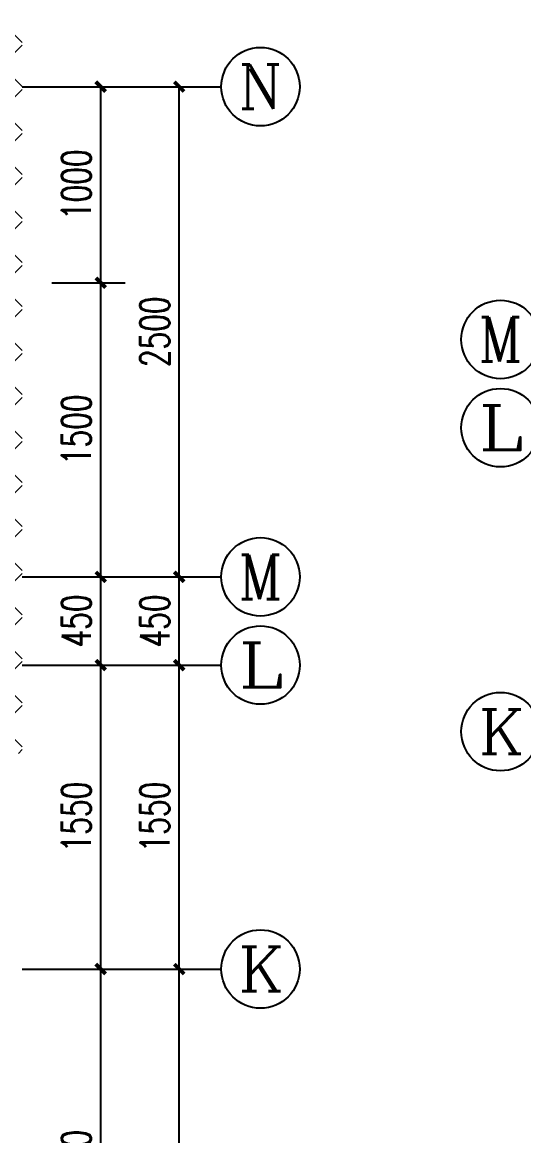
# Model space of a CAD drawing. Extents: x 393367 to 3005760, y 4998 to 826018.
# Drawn here: x 2814388 to 2816945, y 578030 to 583709 of the extents above; entities that cross this region are included whole.
import ezdxf
from ezdxf.enums import TextEntityAlignment as Align

# ---------------------------------------------------------------- set-up
doc = ezdxf.new("R2010")
doc.units = 0
doc.header["$LTSCALE"] = 1000
doc.layers.get('0').update_dxf_attribs({"linetype": 'CONTINUOUS'})
doc.layers.get('Defpoints').update_dxf_attribs({"linetype": 'CONTINUOUS'})
for name, color, linetype in [('AXIS', 3, 'CONTINUOUS'), ('AXIS_TEXT', 7, 'CONTINUOUS'), ('PUB_DIM', 3, 'CONTINUOUS'), ('尺寸标注', 86, 'CONTINUOUS')]:
    doc.layers.add(name, color=color, linetype=linetype)
doc.layers.add('填充', color=251, linetype='CONTINUOUS', lineweight=5)
doc.styles.add('_TCH_AXIS', font='COMPLEX', dxfattribs={"bigfont": 'GBCBIG'})
doc.styles.add('_TCH_DIM_T3', font='SIMPLEX', dxfattribs={"width": 0.705882, "bigfont": 'GBCBIG'})
doc.styles.add('COMPLEX', font='COMPLEX')
doc.dimstyles.new('_TCH_ARCH&&50', dxfattribs={"dimtxt": 148.75, "dimasz": 50, "dimexe": 125, "dimexo": 150, "dimgap": 50, "dimtad": 1, "dimdec": 0, "dimzin": 0, "dimdsep": 46, "dimtxsty": '_TCH_DIM_T3', "dimblk": 'ARCHTICK', "dimcen": 0.09, "dimclrt": 4, "dimazin": 2, "dimtfac": 1, "dimtdec": 0, "dimtix": 1, "dimtmove": 2, "dimatfit": 3, "dimfxl": 1, "dimtolj": 1, "dimtzin": 0, "dimarcsym": 0})

# ---------------------------------------------------------------- blocks, each defined once
blk = doc.blocks.new('A$C1B767261')
at = {"layer": '填充'}
h = blk.add_hatch(dxfattribs=at)
h.set_pattern_fill('ANSI37', color=196, scale=100, style=0)
h.set_pattern_definition([(45, (-464295.8, -101370.73), (-112.2532, 112.2532), []), (135, (-464295.8, -101370.73), (-112.2532, -112.2532), [])])
h.paths.add_polyline_path([(1649.8, 7500), (7999.8, 7500), (7999.8, 12800), (-4550.2, 12800), (-4550.2, 8500), (-2950.4, 8500), (-2950.4, 10000), (49.7, 10000), (49.6, 5300.1), (150, 5299.9), (150, 2099.9), (0, 2100.1), (0, 0), (-2900.2, 0), (-2900.2, 600), (-4550.2, 600), (-4550.2, -700), (1649.8, -700)])
blk = doc.blocks.new('_axiso')
blk.add_circle((0, 0), 0.5)
at = {"layer": 'AXIS_TEXT', "style": 'COMPLEX', "width": 1.041667}
blk.add_attdef('A', text='', height=0.56, dxfattribs=at).set_placement((-0.25, -0.28), (0.25, -0.28), align=Align.FIT)
blk = doc.blocks.new('_ArchTick')
at = {"color": 0, "linetype": 'ByBlock', "const_width": 0.4}
blk.add_lwpolyline([(-0.5, -0.5), (0.5, 0.5)], dxfattribs=at)
blk = doc.blocks.new('*D2084')
at = {"layer": 'Defpoints', "color": 0, "transparency": 16777216}
for p in [(2814388.4, 578880.1), (2814788.4, 578880.1), (2814388.4, 576880.1)]:
    blk.add_point(p, dxfattribs=at)
at = {"layer": '尺寸标注', "color": 0, "lineweight": -2, "transparency": 16777216}
for p, q in [((2814538.4, 578880.1), (2814913.4, 578880.1)), ((2814788.4, 576880.1), (2814788.4, 578880.1)), ((2814538.4, 576880.1), (2814913.4, 576880.1))]:
    blk.add_line(p, q, dxfattribs=at)
at = {"layer": '尺寸标注', "color": 0, "lineweight": -2, "transparency": 16777216, "xscale": 50, "yscale": 50, "zscale": 50}
for p, rotation in [((2814788.4, 578880.1), 90), ((2814788.4, 576880.1), 270)]:
    blk.add_blockref('_ArchTick', p, dxfattribs=dict(at, rotation=rotation))
at = {"layer": '尺寸标注', "color": 4, "transparency": 16777216, "insert": (2814664, 577880.1), "char_height": 148.75, "attachment_point": 5, "rotation": 90, "style": '_TCH_DIM_T3'}
blk.add_mtext('\\A1;2000', dxfattribs=at)
blk = doc.blocks.new('*D2085')
at = {"layer": 'Defpoints', "color": 0, "transparency": 16777216}
for p in [(2814388.4, 580430.1), (2814788.4, 580430.1), (2814388.4, 578880.1)]:
    blk.add_point(p, dxfattribs=at)
at = {"layer": '尺寸标注', "color": 0, "lineweight": -2, "transparency": 16777216}
for p, q in [((2814538.4, 580430.1), (2814913.4, 580430.1)), ((2814788.4, 578880.1), (2814788.4, 580430.1)), ((2814538.4, 578880.1), (2814913.4, 578880.1))]:
    blk.add_line(p, q, dxfattribs=at)
at = {"layer": '尺寸标注', "color": 0, "lineweight": -2, "transparency": 16777216, "xscale": 50, "yscale": 50, "zscale": 50}
for p, rotation in [((2814788.4, 580430.1), 90), ((2814788.4, 578880.1), 270)]:
    blk.add_blockref('_ArchTick', p, dxfattribs=dict(at, rotation=rotation))
at = {"layer": '尺寸标注', "color": 4, "transparency": 16777216, "insert": (2814664, 579655.1), "char_height": 148.75, "attachment_point": 5, "rotation": 90, "style": '_TCH_DIM_T3'}
blk.add_mtext('\\A1;1550', dxfattribs=at)
blk = doc.blocks.new('*D2086')
at = {"layer": 'Defpoints', "color": 0, "transparency": 16777216}
for p in [(2814388.4, 580880.1), (2814788.4, 580880.1), (2814388.4, 580430.1)]:
    blk.add_point(p, dxfattribs=at)
at = {"layer": '尺寸标注', "color": 0, "lineweight": -2, "transparency": 16777216}
for p, q in [((2814538.4, 580880.1), (2814913.4, 580880.1)), ((2814788.4, 580430.1), (2814788.4, 580880.1)), ((2814538.4, 580430.1), (2814913.4, 580430.1))]:
    blk.add_line(p, q, dxfattribs=at)
at = {"layer": '尺寸标注', "color": 0, "lineweight": -2, "transparency": 16777216, "xscale": 50, "yscale": 50, "zscale": 50}
for p, rotation in [((2814788.4, 580880.1), 90), ((2814788.4, 580430.1), 270)]:
    blk.add_blockref('_ArchTick', p, dxfattribs=dict(at, rotation=rotation))
at = {"layer": '尺寸标注', "color": 4, "transparency": 16777216, "insert": (2814664, 580655.1), "char_height": 148.75, "attachment_point": 5, "rotation": 90, "style": '_TCH_DIM_T3'}
blk.add_mtext('\\A1;450', dxfattribs=at)
blk = doc.blocks.new('*D2087')
at = {"layer": 'Defpoints', "color": 0, "transparency": 16777216}
for p in [(2814388.4, 582380.1), (2814788.4, 582380.1), (2814388.4, 580880.1)]:
    blk.add_point(p, dxfattribs=at)
at = {"layer": '尺寸标注', "color": 0, "lineweight": -2, "transparency": 16777216}
for p, q in [((2814538.4, 582380.1), (2814913.4, 582380.1)), ((2814788.4, 580880.1), (2814788.4, 582380.1)), ((2814538.4, 580880.1), (2814913.4, 580880.1))]:
    blk.add_line(p, q, dxfattribs=at)
at = {"layer": '尺寸标注', "color": 0, "lineweight": -2, "transparency": 16777216, "xscale": 50, "yscale": 50, "zscale": 50}
for p, rotation in [((2814788.4, 582380.1), 90), ((2814788.4, 580880.1), 270)]:
    blk.add_blockref('_ArchTick', p, dxfattribs=dict(at, rotation=rotation))
at = {"layer": '尺寸标注', "color": 4, "transparency": 16777216, "insert": (2814664, 581630.1), "char_height": 148.75, "attachment_point": 5, "rotation": 90, "style": '_TCH_DIM_T3'}
blk.add_mtext('\\A1;1500', dxfattribs=at)
blk = doc.blocks.new('*D2088')
at = {"layer": 'Defpoints', "color": 0, "transparency": 16777216}
for p in [(2814388.4, 583380.1), (2814788.4, 583380.1), (2814388.4, 582380.1)]:
    blk.add_point(p, dxfattribs=at)
at = {"layer": '尺寸标注', "color": 0, "lineweight": -2, "transparency": 16777216}
for p, q in [((2814538.4, 583380.1), (2814913.4, 583380.1)), ((2814788.4, 582380.1), (2814788.4, 583380.1)), ((2814538.4, 582380.1), (2814913.4, 582380.1))]:
    blk.add_line(p, q, dxfattribs=at)
at = {"layer": '尺寸标注', "color": 0, "lineweight": -2, "transparency": 16777216, "xscale": 50, "yscale": 50, "zscale": 50}
for p, rotation in [((2814788.4, 583380.1), 90), ((2814788.4, 582380.1), 270)]:
    blk.add_blockref('_ArchTick', p, dxfattribs=dict(at, rotation=rotation))
at = {"layer": '尺寸标注', "color": 4, "transparency": 16777216, "insert": (2814664, 582880.1), "char_height": 148.75, "attachment_point": 5, "rotation": 90, "style": '_TCH_DIM_T3'}
blk.add_mtext('\\A1;1000', dxfattribs=at)
blk = doc.blocks.new('*D2091')
at = {"layer": 'Defpoints', "color": 0, "transparency": 16777216}
for p in [(2814388.4, 578880.1), (2815188.4, 578880.1), (2814388.4, 576280.1)]:
    blk.add_point(p, dxfattribs=at)
at = {"layer": 'PUB_DIM', "color": 0, "lineweight": -2, "transparency": 16777216}
for p, q in [((2814538.4, 578880.1), (2815313.4, 578880.1)), ((2815188.4, 576280.1), (2815188.4, 578880.1)), ((2814538.4, 576280.1), (2815313.4, 576280.1))]:
    blk.add_line(p, q, dxfattribs=at)
at = {"layer": 'PUB_DIM', "color": 0, "lineweight": -2, "transparency": 16777216, "xscale": 50, "yscale": 50, "zscale": 50}
for p, rotation in [((2815188.4, 578880.1), 90), ((2815188.4, 576280.1), 270)]:
    blk.add_blockref('_ArchTick', p, dxfattribs=dict(at, rotation=rotation))
at = {"layer": 'PUB_DIM', "color": 4, "transparency": 16777216, "insert": (2815064, 577580.1), "char_height": 148.75, "attachment_point": 5, "rotation": 90, "style": '_TCH_DIM_T3'}
blk.add_mtext('\\A1;2600', dxfattribs=at)
blk = doc.blocks.new('*D2092')
at = {"layer": 'Defpoints', "color": 0, "transparency": 16777216}
for p in [(2814388.4, 580430.1), (2815188.4, 580430.1), (2814388.4, 578880.1)]:
    blk.add_point(p, dxfattribs=at)
at = {"layer": 'PUB_DIM', "color": 0, "lineweight": -2, "transparency": 16777216}
for p, q in [((2814538.4, 580430.1), (2815313.4, 580430.1)), ((2815188.4, 578880.1), (2815188.4, 580430.1)), ((2814538.4, 578880.1), (2815313.4, 578880.1))]:
    blk.add_line(p, q, dxfattribs=at)
at = {"layer": 'PUB_DIM', "color": 0, "lineweight": -2, "transparency": 16777216, "xscale": 50, "yscale": 50, "zscale": 50}
for p, rotation in [((2815188.4, 580430.1), 90), ((2815188.4, 578880.1), 270)]:
    blk.add_blockref('_ArchTick', p, dxfattribs=dict(at, rotation=rotation))
at = {"layer": 'PUB_DIM', "color": 4, "transparency": 16777216, "insert": (2815064, 579655.1), "char_height": 148.75, "attachment_point": 5, "rotation": 90, "style": '_TCH_DIM_T3'}
blk.add_mtext('\\A1;1550', dxfattribs=at)
blk = doc.blocks.new('*D2093')
at = {"layer": 'Defpoints', "color": 0, "transparency": 16777216}
for p in [(2814388.4, 580880.1), (2815188.4, 580880.1), (2814388.4, 580430.1)]:
    blk.add_point(p, dxfattribs=at)
at = {"layer": 'PUB_DIM', "color": 0, "lineweight": -2, "transparency": 16777216}
for p, q in [((2814538.4, 580880.1), (2815313.4, 580880.1)), ((2815188.4, 580430.1), (2815188.4, 580880.1)), ((2814538.4, 580430.1), (2815313.4, 580430.1))]:
    blk.add_line(p, q, dxfattribs=at)
at = {"layer": 'PUB_DIM', "color": 0, "lineweight": -2, "transparency": 16777216, "xscale": 50, "yscale": 50, "zscale": 50}
for p, rotation in [((2815188.4, 580880.1), 90), ((2815188.4, 580430.1), 270)]:
    blk.add_blockref('_ArchTick', p, dxfattribs=dict(at, rotation=rotation))
at = {"layer": 'PUB_DIM', "color": 4, "transparency": 16777216, "insert": (2815064, 580655.1), "char_height": 148.75, "attachment_point": 5, "rotation": 90, "style": '_TCH_DIM_T3'}
blk.add_mtext('\\A1;450', dxfattribs=at)
blk = doc.blocks.new('*D2094')
at = {"layer": 'Defpoints', "color": 0, "transparency": 16777216}
for p in [(2814388.4, 583380.1), (2815188.4, 583380.1), (2814388.4, 580880.1)]:
    blk.add_point(p, dxfattribs=at)
at = {"layer": 'PUB_DIM', "color": 0, "lineweight": -2, "transparency": 16777216}
for p, q in [((2814538.4, 583380.1), (2815313.4, 583380.1)), ((2815188.4, 580880.1), (2815188.4, 583380.1)), ((2814538.4, 580880.1), (2815313.4, 580880.1))]:
    blk.add_line(p, q, dxfattribs=at)
at = {"layer": 'PUB_DIM', "color": 0, "lineweight": -2, "transparency": 16777216, "xscale": 50, "yscale": 50, "zscale": 50}
for p, rotation in [((2815188.4, 583380.1), 90), ((2815188.4, 580880.1), 270)]:
    blk.add_blockref('_ArchTick', p, dxfattribs=dict(at, rotation=rotation))
at = {"layer": 'PUB_DIM', "color": 4, "transparency": 16777216, "insert": (2815064, 582130.1), "char_height": 148.75, "attachment_point": 5, "rotation": 90, "style": '_TCH_DIM_T3'}
blk.add_mtext('\\A1;2500', dxfattribs=at)

msp = doc.modelspace()

# ---------------------------------------------------------------- linework, layer by layer
at = {"layer": 'AXIS'}
for p, q in [((2814388.36626, 583380.09754), (2815402.97384, 583380.09754)), ((2814388.36626, 580880.09855), (2815402.97384, 580880.09855)), ((2814388.36626, 580430.09855), (2815402.97384, 580430.09855)), ((2814388.36626, 578880.09855), (2815402.97384, 578880.09855))]:
    msp.add_line(p, q, dxfattribs=at)

# ---------------------------------------------------------------- block references
msp.add_blockref('A$C1B767261', (2806388.51972, 572480.0934))
ref = msp.add_blockref('_axiso', (2815602.97384, 583380.09754), dxfattribs=dict(at, xscale=400, yscale=400, zscale=400))
ref.add_attrib('A', 'N', dxfattribs={"layer": 'AXIS_TEXT', "height": 226.27417, "style": '_TCH_AXIS', "width": 1.105263}).set_placement((2815489.83676, 583266.96046), (2815716.11093, 583266.96046), align=Align.FIT)
ref = msp.add_blockref('_axiso', (2816826.8311, 582090.89228), dxfattribs=dict(at, xscale=400, yscale=400, zscale=400))
ref.add_attrib('A', 'M', dxfattribs={"layer": 'AXIS_TEXT', "height": 226.27417, "style": '_TCH_AXIS'}).set_placement((2816713.69402, 581977.75519), (2816939.96819, 581977.75519), align=Align.FIT)
ref = msp.add_blockref('_axiso', (2816826.8311, 581640.89228), dxfattribs=dict(at, xscale=400, yscale=400, zscale=400))
ref.add_attrib('A', 'L', dxfattribs={"layer": 'AXIS_TEXT', "height": 226.27417, "style": '_TCH_AXIS', "width": 1.4}).set_placement((2816713.69402, 581527.75519), (2816939.96819, 581527.75519), align=Align.FIT)
ref = msp.add_blockref('_axiso', (2815602.97384, 580880.09855), dxfattribs=dict(at, xscale=400, yscale=400, zscale=400))
ref.add_attrib('A', 'M', dxfattribs={"layer": 'AXIS_TEXT', "height": 226.27417, "style": '_TCH_AXIS'}).set_placement((2815489.83676, 580766.96146), (2815716.11093, 580766.96146), align=Align.FIT)
ref = msp.add_blockref('_axiso', (2815602.97384, 580430.09855), dxfattribs=dict(at, xscale=400, yscale=400, zscale=400))
ref.add_attrib('A', 'L', dxfattribs={"layer": 'AXIS_TEXT', "height": 226.27417, "style": '_TCH_AXIS', "width": 1.4}).set_placement((2815489.83676, 580316.96146), (2815716.11093, 580316.96146), align=Align.FIT)
ref = msp.add_blockref('_axiso', (2816826.8311, 580090.89229), dxfattribs=dict(at, xscale=400, yscale=400, zscale=400))
ref.add_attrib('A', 'K', dxfattribs={"layer": 'AXIS_TEXT', "height": 226.27417, "style": '_TCH_AXIS', "width": 1.105263}).set_placement((2816713.69402, 579977.7552), (2816939.96819, 579977.7552), align=Align.FIT)
ref = msp.add_blockref('_axiso', (2815602.97384, 578880.09855), dxfattribs=dict(at, xscale=400, yscale=400, zscale=400))
ref.add_attrib('A', 'K', dxfattribs={"layer": 'AXIS_TEXT', "height": 226.27417, "style": '_TCH_AXIS', "width": 1.105263}).set_placement((2815489.83676, 578766.96147), (2815716.11093, 578766.96147), align=Align.FIT)

# ---------------------------------------------------------------- dimensions: what is measured, and where the dimension line sits
at = {"layer": 'PUB_DIM'}
for p1, p2, picture, middle in [((2814388.36626, 580880.09855), (2814388.36626, 583380.09754), '*D2094', (2815063.99126, 582130.09804)), ((2814388.36626, 580430.09855), (2814388.36626, 580880.09855), '*D2093', (2815063.99126, 580655.09855)), ((2814388.36626, 578880.09855), (2814388.36626, 580430.09855), '*D2092', (2815063.99126, 579655.09855)), ((2814388.36626, 576280.09855), (2814388.36626, 578880.09855), '*D2091', (2815063.99126, 577580.09855))]:
    dim = msp.add_aligned_dim(p1=p1, p2=p2, distance=-800, dimstyle='_TCH_ARCH&&50', dxfattribs=at)
    dim.commit()
    dim.dimension.update_dxf_attribs({"geometry": picture, "text_midpoint": middle})
at = {"layer": '尺寸标注', "color": 106}
for p1, p2, picture, middle in [((2814388.36626, 582380.09279), (2814388.36626, 583380.09754), '*D2088', (2814663.99126, 582880.09517)), ((2814388.36626, 580880.09855), (2814388.36626, 582380.09279), '*D2087', (2814663.99126, 581630.09567)), ((2814388.36626, 580430.09855), (2814388.36626, 580880.09855), '*D2086', (2814663.99126, 580655.09855)), ((2814388.36626, 578880.09855), (2814388.36626, 580430.09855), '*D2085', (2814663.99126, 579655.09855)), ((2814388.36626, 576880.09522), (2814388.36626, 578880.09855), '*D2084', (2814663.99126, 577880.09689))]:
    dim = msp.add_aligned_dim(p1=p1, p2=p2, distance=-400, dimstyle='_TCH_ARCH&&50', dxfattribs=at)
    dim.commit()
    dim.dimension.update_dxf_attribs({"geometry": picture, "text_midpoint": middle})

doc.saveas('drawing.dxf')
